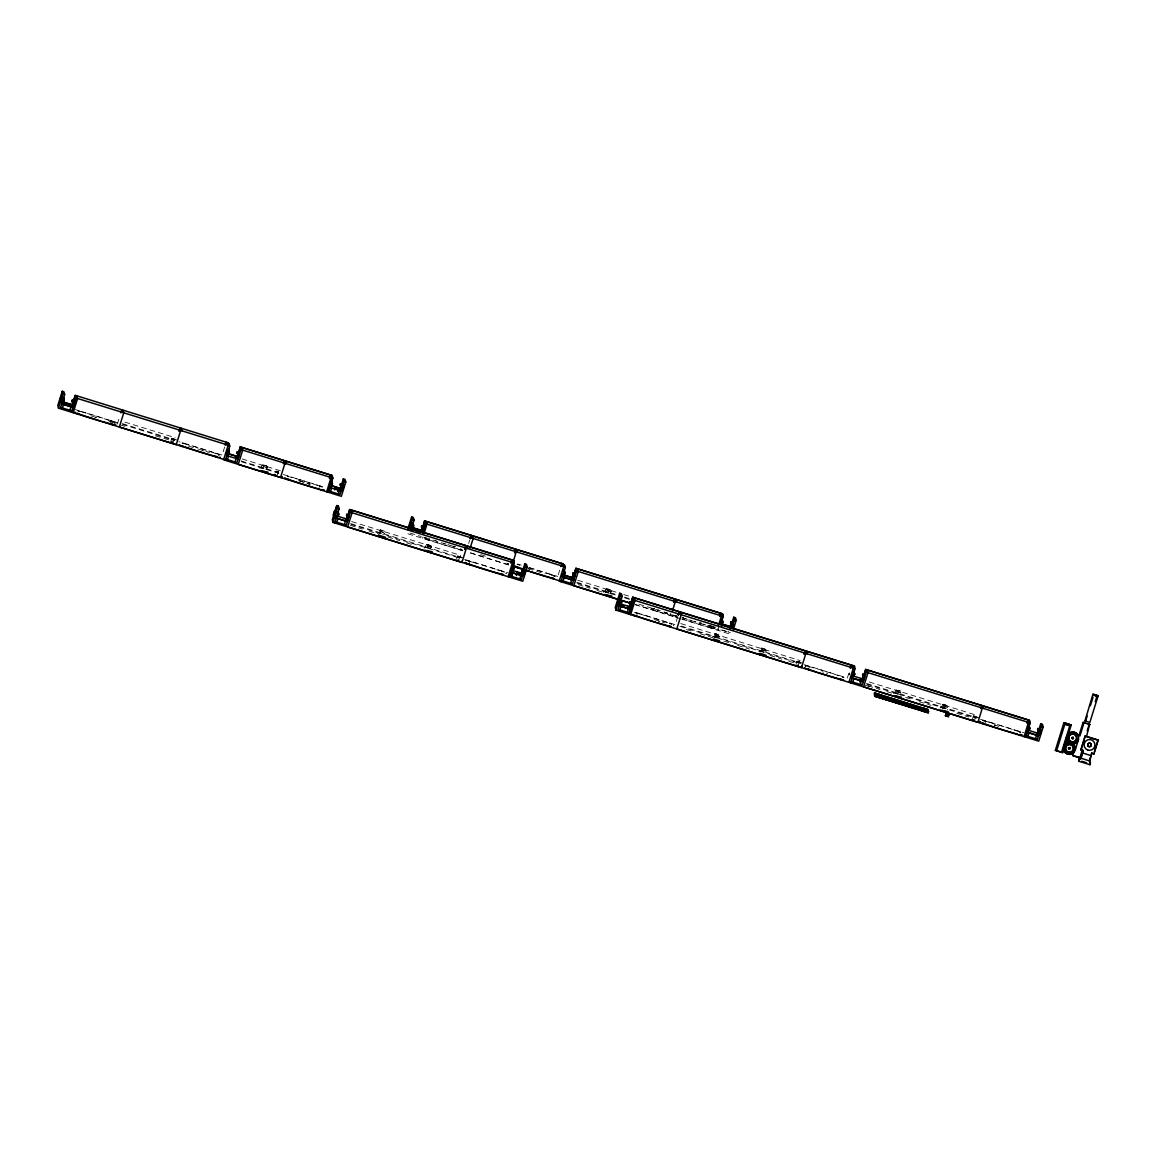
<?xml version="1.0" encoding="UTF-8"?>
<svg xmlns="http://www.w3.org/2000/svg" width="1156" height="1156" viewBox="0 0 1156 1156"><rect width="100%" height="100%" fill="white"/><g stroke="black" fill="none" stroke-linecap="round" stroke-linejoin="round"><path stroke-width="0.75" stroke-dasharray="5 3.75" d="M849.328 673.832L849.039 674.873L849.689 672.922M170.741 441.722L171.782 438.269L174.672 439.063M456.447 559.446L457.487 555.993L459.626 556.513M795.935 664.671L796.975 661.203L800.385 662.186M972.369 719.35L973.395 715.896L976.806 716.865M849.588 673.471L849.212 674.772L849.689 673.153M849.66 673.384L849.27 674.728L849.602 673.861M110.528 422.186C110.066 419.715 115.759 421.434 113.967 423.24M117.348 424.021L119.762 416.276M172.952 442.575L174.021 439.121L170.958 438.023L173.935 438.789M218.368 455.594L218.166 454.062M224.654 447.011L222.14 455.088L178.949 441.693M259.984 468.642L260.375 467.342L267.282 469.481M265.894 469.524C270.909 465.377 259.565 462.227 261.718 468.166M263.019 468.614L264.103 465.174M278.943 473.006C275.215 472.862 275.316 469.914 278.928 471.85M277.209 475.362L278.278 471.908L275.301 470.795L278.191 471.576M319.172 487.326L319.605 486.011L321.18 486.43M377.579 533.783L377.983 532.497L384.89 534.636M379.197 533.321L380.266 529.867L382.593 530.488M380.613 533.769C379.11 526.76 389.037 532.483 382.752 534.52M422.561 538.277L422.952 536.991M429.786 538.841C430.191 541.326 424.613 539.52 426.333 537.771M424.165 548.233L424.57 546.933L431.477 549.071M425.784 547.756C424.512 540.083 435.928 547.742 429.151 548.71M427.2 548.204L428.876 544.91L426.867 544.303M462.4 550.458L460.449 549.779L460.854 548.45M458.643 560.299L459.727 556.845L456.663 555.747L460.897 556.961M468.657 543.522L469.668 540.285M469.553 562.625L469.957 561.339L468.209 560.703M553.955 576.96L554.36 575.659L553.392 575.283M558.232 574.835L560.255 568.362M603.764 592.537L604.169 591.236L611.264 594.083M606.322 592.45C601.351 587.45 615.223 587.884 609.689 593.418M606.799 592.508L608.475 589.213M608.273 592.97L608.75 589.372M636.927 614.501C639.181 612.68 632.838 611.972 635.193 612.637M657.778 611.076L658.183 609.79L657.966 611.784L650.886 608.937L658.371 610.498M671.231 614.183L670.827 615.483L635.063 604.4M677.676 617.477L675.552 616.899L676.217 615.729M677.734 616.61L675.22 624.688L633.676 611.813M713.238 627.087C715.636 629.919 708.108 627.708 710.492 626.321M714.972 628.286L715.376 626.986M712.327 637.534L712.732 636.248L715.752 637.173M714.451 637.303L715.015 633.618L719.321 634.976L716.431 634.066L715.362 637.505M717.052 630.034L717.457 628.734M716.821 637.967L717.312 634.369M758.914 651.97L759.319 650.684L762.339 651.623M761.053 651.738L761.602 648.054L765.908 649.412L763.018 648.502L761.948 651.955M763.408 652.403L764.492 648.964L763.047 648.617M798.131 665.509L799.215 662.07L796.152 660.957L799.114 661.723M805.602 666.781L806.007 665.48L808.564 666.203M809.056 667.85L809.446 666.55M847.334 678.023L849.848 669.945M893.501 693.687L893.906 692.401L900.986 695.233M896.059 693.6L895.12 693.21L896.189 689.771L900.495 691.115L898.501 690.378M896.536 693.658L898.198 690.363M897.995 694.12L899.079 690.681L896.218 689.8M940.088 708.122L940.493 706.836L947.588 709.683M942.646 708.05L941.707 707.66L942.776 704.206L947.082 705.565L944.206 704.654L943.123 708.108M944.597 708.556L945.073 704.972M974.566 720.202L975.635 716.749L972.673 715.636L975.548 716.402M985.476 722.529L985.88 721.243L982.672 720.289M1019.982 733.222L1020.387 731.921L1018.537 731.271M554.331 575.674L553.608 575.5M1020.358 731.936L1018.797 731.531M425.928 539.057L429.382 540.127M675.552 616.899L677.228 617.333M469.914 561.339L466.562 560.255L467.4 560.617M637.288 613.215L635.641 612.781M985.837 721.243L985.403 721.156A21.689 1.026 17.3 0 1 989.565 722.399M275.764 471.908L278.668 472.717M899.079 690.681L898.299 690.464M266.978 466.07L262.701 464.755M384.572 531.225L382.376 530.561M431.159 545.661L428.847 545.04M605.383 592.06L607.131 592.508M713.946 637.057L714.683 637.216M760.532 651.507L761.269 651.652M895.12 693.21L896.868 693.658M941.707 707.66L943.455 708.093M460.449 549.75L462.371 550.27M710.087 627.592L713.498 628.647M114.343 421.969L110.933 420.885M609.226 589.502L607.897 589.069M717.775 634.5L716.445 634.08M945.536 705.088L944.206 704.669M610.643 589.965L608.562 589.314M713.801 627.376L712.876 627.13A21.689 1.026 17.3 0 1 707.53 626.754A21.689 1.026 17.3 0 1 682.054 618.879M709.553 625.656L711.157 626.061M182.056 442.849L184.266 443.615L182.504 442.979M664.902 612.622L667.489 613.359M982.643 720.188L984.132 720.607M501.444 571.035L502.614 571.367M287.685 476.214L288.523 476.402L287.627 476.041M653.024 608.316L654.542 608.75M461.128 557.221L457.516 556.036M800.631 662.431L796.975 661.203M800.357 663.298L796.701 662.07L800.544 663.197M977.051 717.125L973.395 715.896M976.791 717.977L973.179 716.792L976.979 717.876M322.264 486.936L321.426 486.69M669.151 622.997L671.838 623.908L668.992 623.084M1018.104 731.141L1017.54 731.112M517.238 564.085L519.853 564.966L517.296 564.258M985.042 721.055L984.19 720.795M174.961 439.367L171.782 438.269M174.686 440.219L171.55 439.164L174.917 440.104M429.151 545.068L428.298 544.866M265.172 467.024L265.374 467.082M654.484 608.807L654.672 608.952M382.968 532.309L380.786 531.572L385.035 532.916L382.78 532.251M945.29 706.518L945.478 706.576M502.874 571.628L504.464 572.032L501.314 571.107A21.689 1.026 17.3 0 1 503.727 572.177M842.363 676.838L843.952 677.243L842.565 676.737M78.175 410.828L79.865 411.261L78.117 410.626M278.668 471.995L276.082 471.099M667.662 613.46L665.423 612.882L667.402 613.59M459.842 557.784L457.256 556.889L460.623 557.828M124.877 422.099L175.12 437.676M242.153 458.932L281.053 470.983M174.021 439.121L177.041 440.06M122.204 423.587L174.108 439.685M72.886 408.834L117.753 422.735M241.142 460.926L278.336 472.457M122.464 424.411L174.383 440.508M283.206 474.48L323.073 486.849M241.416 461.75L278.625 473.281M120.296 424.873L125.325 426.434M155.468 435.769L172.215 440.956M197.589 448.831L209.453 452.502M90.76 415.784L97.407 417.851M109.04 421.449L115.687 423.515M188.515 446.086L195.162 448.138M298.465 480.564L310.328 484.234M299.418 480.925L309.389 484.017M577.769 580.298L616.943 592.436M623.749 594.545L630.555 596.655M517.859 564.085L521.183 565.111M529.491 567.683L557.741 576.439M576.743 582.292L617.607 594.964M624.413 597.074L629.529 598.649M577.032 583.115L616.191 595.253M624.717 597.898L629.818 599.487M608.504 593.23L604.169 591.236M528.104 568.608L545.054 573.867M578.246 584.618L590.167 588.317M596.973 590.427L603.793 592.537M709.726 625.439L714.711 626.986M480.665 554.649L487.297 556.715M410.033 533.046L421.246 536.529M424.613 537.511L454.525 546.774M638.878 604.155L667.821 613.128M722.413 630.121L728.627 632.043M675.913 615.859L672.59 614.833L672.185 616.119L671.506 613.59M682.56 617.925L715.795 628.214M720.795 629.847L730.404 632.823M508.467 564.692L468.642 552.351L508.553 565.009M407.909 533.812L465.752 551.672M635.15 604.718L681.072 618.951M682.156 619.211L731.734 634.644M351.597 521.544L460.782 555.386M680.725 623.561L800.27 660.611M869.225 681.982L976.704 715.289M459.727 556.845L462.747 557.784M799.215 662.07L802.235 663.009M975.635 716.749L978.655 717.688M350.557 523.552L461.461 557.915M681.404 626.09L800.949 663.139M866.48 683.442L977.384 717.818M464.64 559.417L507.845 572.812M804.128 664.642L845.672 677.517M980.563 719.321L1023.768 732.716M350.846 524.376L379.862 533.364M386.682 535.488L458.34 557.698M679.988 626.393L715.853 637.505M717.558 638.025L799.533 663.443M866.769 684.28L897.49 693.802M899.195 694.322L975.967 718.122M898.226 694.38L893.906 692.401M944.813 708.83L940.493 706.836M350.369 525.359L362.305 529.058M369.14 531.168L375.96 533.292M387.896 536.991L399.846 540.69M406.666 542.8L413.487 544.924M654.065 619.471L664.845 622.882M686.332 629.485L693.167 631.595M700.001 633.719L711.952 637.418M723.902 641.132L730.736 643.242M737.571 645.366L749.522 649.065M770.012 655.423L781.976 659.122M788.797 661.232L795.631 663.356M867.997 685.783L879.933 689.482M886.753 691.606L893.588 693.716M905.524 697.415L912.359 699.525M919.179 701.649L931.115 705.348M956.706 713.281L968.656 716.98M994.131 724.884L1000.908 726.98M864.659 685.046L869.789 686.621M217.371 453.788L215.348 453.224L216.721 453.759M552.958 575.139L550.935 574.59L552.308 575.124M654.614 608.995L652.721 608.359M667.576 613.692L664.628 612.666M508.539 563.926L507.022 563.434M807.755 666.116L806.007 665.48M508.365 563.825L507.296 563.478M382.26 530.604L380.31 529.91M608.374 589.257L606.495 588.65M944.698 704.842L942.805 704.25M763.524 648.689L761.602 648.054M716.937 634.254L715.044 633.661M322.726 486.951L319.576 486.026M709.64 625.714L710.954 626.176A21.689 1.026 17.3 0 1 709.018 625.743M728.425 631.306L728.685 632.289M718.483 626.668L718.786 630.641L718.078 627.968M670.205 613.128L670.913 615.801M202.603 450.551A21.689 1.026 17.3 0 1 204.02 450.999M182.157 443.297A21.689 1.026 17.3 0 1 183.775 443.687M184.714 443.918A21.689 1.026 17.3 0 1 212.285 452.343M213.412 452.733A21.689 1.026 17.3 0 1 216.418 453.831M218.022 454.453A21.689 1.026 17.3 0 1 219.77 455.204M95.327 417.287A21.689 1.026 17.3 0 1 96.772 417.735M114.834 423.399A21.689 1.026 17.3 0 1 114.242 423.284M77.755 410.944A21.689 1.026 17.3 0 1 81.325 411.825M82.408 412.1A21.689 1.026 17.3 0 1 86.006 413.097M87.307 413.472A21.689 1.026 17.3 0 1 109.025 420.379M110.095 420.77A21.689 1.026 17.3 0 1 112.869 421.796M114.299 422.374A21.689 1.026 17.3 0 1 116.265 423.342M308.276 483.786A21.689 1.026 17.3 0 1 309.678 484.248M287.179 476.258A21.689 1.026 17.3 0 1 294.65 478.237M295.95 478.613A21.689 1.026 17.3 0 1 321.512 486.936M528.22 568.868A21.689 1.026 17.3 0 1 529.607 569.272M517.064 564.504A21.689 1.026 17.3 0 1 519.362 565.038M528.624 567.567A21.689 1.026 17.3 0 1 547.872 573.694M549.013 574.099A21.689 1.026 17.3 0 1 552.004 575.182M553.608 575.804A21.689 1.026 17.3 0 1 555.357 576.555M462.545 550.068A21.689 1.026 17.3 0 1 458.975 549.201M457.906 548.912A21.689 1.026 17.3 0 1 426.68 538.927M426 538.638A21.689 1.026 17.3 0 1 423.949 537.569M424.975 537.526A21.689 1.026 17.3 0 1 426.073 537.728M454.438 546.066A21.689 1.026 17.3 0 1 455.681 546.499M454.713 546.629A21.689 1.026 17.3 0 1 453.412 546.253M449.279 545.04A21.689 1.026 17.3 0 1 447.863 544.606M444.973 543.725A21.689 1.026 17.3 0 1 443.528 543.277M436.563 541.022A21.689 1.026 17.3 0 1 435.263 540.575M677.922 617.391A21.689 1.026 17.3 0 1 677.069 617.058M676.303 616.755A21.689 1.026 17.3 0 1 673.673 615.527M675.696 615.57A21.689 1.026 17.3 0 1 676.39 615.715M682.17 617.188A21.689 1.026 17.3 0 1 683.369 617.506M700.059 622.578A21.689 1.026 17.3 0 1 701.432 623.026M708.715 625.526A21.689 1.026 17.3 0 1 710.637 626.249M705.594 624.818A21.689 1.026 17.3 0 1 703.036 624.096M700.319 623.301A21.689 1.026 17.3 0 1 698.918 622.882M696.057 622.015A21.689 1.026 17.3 0 1 694.611 621.567M691.721 620.656A21.689 1.026 17.3 0 1 688.904 619.746M686.187 618.865A21.689 1.026 17.3 0 1 684.901 618.417M683.644 617.998A21.689 1.026 17.3 0 1 682.445 617.579M505.866 573.116A21.689 1.026 17.3 0 1 505.822 573.622M465.377 560.602A21.689 1.026 17.3 0 1 466.085 560.674M467.848 561.021A21.689 1.026 17.3 0 1 472.501 562.177M473.642 562.495A21.689 1.026 17.3 0 1 495.534 569.214M496.791 569.648A21.689 1.026 17.3 0 1 500.187 570.847M822.032 671.708A21.689 1.026 17.3 0 1 823.462 672.142M826.352 673.038A21.689 1.026 17.3 0 1 827.797 673.5M804.865 665.813A21.689 1.026 17.3 0 1 806.657 666.102M808.969 666.622A21.689 1.026 17.3 0 1 840.672 676.419M842.449 677.098A21.689 1.026 17.3 0 1 843.88 677.662M658.501 621.061A21.689 1.026 17.3 0 1 659.874 621.509M673.24 624.991A21.689 1.026 17.3 0 1 673.5 625.512M636.002 613.07A21.689 1.026 17.3 0 1 639.875 614.053M641.016 614.371A21.689 1.026 17.3 0 1 644.773 615.425M646.103 615.816A21.689 1.026 17.3 0 1 667.561 622.708M669.483 623.431A21.689 1.026 17.3 0 1 671.766 624.327M994.261 725.13A21.689 1.026 17.3 0 1 995.634 725.535M982.499 720.665A21.689 1.026 17.3 0 1 984.551 721.098M990.764 722.717A21.689 1.026 17.3 0 1 1012.714 729.552M1013.899 729.956A21.689 1.026 17.3 0 1 1017.107 731.112M1018.884 731.777A21.689 1.026 17.3 0 1 1020.893 732.601M263.178 466.417L267.426 467.761L263.178 466.417M427.373 546.008L431.622 547.352L427.373 546.008M606.972 590.311L611.221 591.655L606.972 590.311M715.535 635.323L719.783 636.667L715.535 635.323M762.122 649.759L766.37 651.103L762.122 649.759M896.709 691.461L900.958 692.82L896.709 691.461M943.296 705.911L947.544 707.255L943.296 705.911M428.789 546.456L430.191 546.904L428.876 546.485M608.388 590.759L609.79 591.222L608.388 590.759M716.937 635.771L718.353 636.219L716.937 635.771M763.524 650.207L764.94 650.669L763.524 650.207M898.111 691.924L899.527 692.372L898.111 691.924"/><path stroke-width="1.5" d="M1068.447 748.004L1068.592 748.813M333.997 513.12L333.275 515.215L334.561 511.068M1083.085 750.446L1081.135 758.235L1089.718 761.038L1089.992 764.723L1078.851 761.269L1078.591 760.301L1080.918 757.426L1083.085 750.446L1080.889 749.753L1085.181 735.967L1098.128 739.985L1093.908 754.059L1091.625 753.091L1093.908 754.059M334.59 514.738L333.752 516.891L335.009 512.773L334.503 514.189M734.132 624.731L733.482 626.942M1041.021 731.618L1041.238 730.404L1040.935 731.286M334.648 516.01C333.752 519.622 336.786 508.929 335.081 515.056M730.91 628.387L732.528 623.373L730.823 621.986L732.572 623.561L731.156 628.329L729.494 627.867L729.696 628.589M1039.764 734.97L1040.212 733.511M1040.472 733.439L1039.865 735.361M71.86 410.9L60.647 407.418L64.664 394.485L63.956 391.812L62.222 391.277L57.8 405.496L58.508 408.169L223.729 459.38M58.508 408.169L62.944 393.95L62.222 391.277M63.638 397.389L63.623 399.225L63.363 398.256M62.8 398.69L64.086 399.095L64.086 400.93L62.251 402.245L61.99 401.276M62.366 407.952L63.435 404.499L62.727 401.826L72.221 404.773L72.481 405.742L70.487 404.239M73.204 404.745L73.464 405.727L72.264 400.063L73.825 401.435L72.264 400.063M72.25 401.898L72.525 401.031M72.712 401.768L72.712 403.603L72.712 401.768L74.273 403.141L72.972 402.736M70.126 410.366L70.95 405.944L72.669 406.479L72.929 407.447L61.716 403.964M72.149 404.99L75.169 395.294L227.472 442.589M76.108 399.427L74.389 398.892L75.328 395.872L77.047 396.407L77.611 398.502L73.175 412.721M72.655 404.903L75.631 395.525M71.455 412.186L75.877 397.967L75.328 395.872M71.889 412.316L76.31 398.098L75.761 396.017L74.692 398.545M121.785 409.802L120.845 412.851M178.934 431.304L179.989 427.778M181.319 428.284L176.276 444.67L119.328 427.026L123.764 412.808L123.143 410.481L121.842 410.077L122.449 412.331M225.232 445.205L226.171 442.184M227.602 443.066L228.151 445.161L223.599 459.813L341.352 496.314L345.789 482.095L345.08 479.422L343.346 478.887L339.821 490.202M225.319 460.348L229.741 446.129L229.191 444.034L227.472 443.499L228.021 445.595L229.741 446.129M228.975 450.002L228.715 450.854L228.715 449.019L228.975 450.002L227.689 449.597M228.902 451.591L227.067 452.906L227.327 453.889L229.163 452.56L229.177 450.724L227.876 450.32M229.163 452.56L229.177 450.724M227.443 459.582L228.527 456.143L226.533 454.64L226.793 455.609L238.006 459.077L237.746 458.108L236.026 457.574L235.217 461.995M237.341 451.707L237.341 453.528L237.341 451.707L238.902 453.08L238.093 455.652L237.833 454.684M237.804 453.398L239.35 454.77L237.804 453.398L238.541 457.357L237.081 452.56M236.734 458.238L240.246 446.924L332.162 475.506L240.246 446.924M237.789 455.233L238.064 454.366M240.275 447.025L239.465 450.537L240.405 447.517L242.139 448.051L242.688 450.132L238.266 464.351L280.532 477.457L284.968 463.238L284.405 461.157L285.705 461.547L286.24 463.57M240.405 447.517L240.968 449.597L236.937 462.53L225.723 459.048M283.336 463.686L284.275 460.666M284.766 464.567L285.705 461.547M281.804 477.789L282.209 476.489M329.417 478.179L330.428 474.971M329.619 478.468L330.558 475.463L332.292 475.997L332.841 478.078L328.42 492.297M326.686 491.762L331.7 475.275M327.986 492.167L332.408 477.948L331.859 475.853M332.075 481.951L331.801 482.818L331.815 480.983L332.075 481.951L330.775 481.546M330.977 482.283L332.263 482.673L332.263 484.509L330.428 485.838L330.168 484.87M332.263 484.509L332.263 482.673M330.544 491.546L331.613 488.092L329.633 486.589L329.894 487.557L341.107 491.04L342.219 484.292L340.659 489.335L338.925 488.8M334.821 489.841L335.659 487.167L337.566 488.439L337.379 487.702M337.668 491.517L338.737 488.078L330.977 485.665L331.165 486.387M340.702 484.624L340.428 485.491L340.442 483.656L342.003 485.029L340.442 483.656M338.303 493.944L339.387 490.505L338.665 487.832M341.381 488.338L341.641 489.306L340.904 485.361L342.451 486.734L340.904 485.361M340.89 487.182L341.15 486.329M333.838 513.163L334.532 511.096M336.743 505.634L338.462 506.169L336.714 505.533L332.292 519.752L333 522.425L522.801 581.251L527.237 567.032L526.515 564.359L524.795 563.825L521.775 573.52M343.346 478.887L344.055 481.561L340.037 494.479L328.824 491.011M334.489 513.365C336.598 507.123 332.812 518.611 334.431 513.986M334.72 522.96L339.156 508.741L338.592 506.646L336.873 506.111L335.804 508.64M334.301 514.839L334.648 513.322M342.581 490.592L343.621 487.24M333 522.425L337.422 508.207L336.873 506.111M338.116 513.466L338.13 511.631M338.564 515.171L337.277 512.932L338.578 513.336L338.564 515.171L336.743 516.501M336.858 522.194L337.928 518.755L335.948 517.252L336.194 518.22L347.421 521.688L347.161 520.72L345.427 520.186L344.618 524.607M346.482 515.171L346.757 514.304L348.043 514.709L347.494 518.264L346.757 514.304M347.465 516.978L347.19 517.845L347.205 516.01L348.751 517.382L347.205 516.01M346.135 520.85L349.661 509.536L513.596 560.443L349.661 509.536M349.676 509.637L348.866 513.134L349.806 510.128L351.54 510.663L352.089 512.744L347.667 526.963L461.981 562.394L467.01 545.979M348.505 516.414L347.956 519.969L346.93 516.876M349.806 510.128L350.369 512.209L346.338 525.142L335.124 521.659M407.692 529.564L411.623 516.92L413.357 517.455L414.065 520.128L411.045 529.824M409.383 529.072L412.331 519.593L411.623 516.92M413.039 523.018L413.024 524.853L413.039 523.018L411.738 522.628M413.472 526.558L412.186 524.318L413.487 524.723L413.472 526.558L411.652 527.887L411.392 526.905M421.926 526.674L421.651 527.526L421.665 525.705L423.212 527.078L421.665 525.705M422.374 528.379L422.099 529.231L422.113 527.396L423.674 528.769L422.113 527.396M421.55 530.618L424.57 520.923L563.059 563.94L424.57 520.923M424.599 521.024L423.775 524.535L425.018 521.154M422.764 531.688L425.278 523.596L424.714 521.515L426.448 522.05L426.998 524.13L424.05 533.61M422.764 533.219L425.711 523.74L425.148 521.645M464.64 549.028L465.695 545.502M464.914 549.1L465.854 546.094L467.14 546.485L467.689 548.508M461.894 562.076L462.299 560.79M470.16 538.667L471.171 535.445M470.304 538.725L471.243 535.705L472.544 536.109L473.165 538.436L470.203 547.915M510.865 563.116L511.848 559.807M514.536 552.655L515.59 549.143M514.796 552.741L515.735 549.721L517.035 550.126L517.57 552.135M508.134 576.7L512.57 562.481L512.007 560.4L513.726 560.935L514.29 563.015L509.854 577.234M512.859 562.871L516.905 549.635M509.435 577.104L513.856 562.885L513.307 560.79M513.264 565.92L513.25 567.755L512.989 566.787M513.452 568.477L513.712 567.625L512.426 567.22L513.972 568.593L511.877 570.775L511.617 569.807L513.452 568.477L513.697 569.446M511.992 576.483L512.802 572.061M516.457 575.515L517.093 572.104L519.015 573.376L517.296 572.841M522.151 569.561L521.876 570.428L521.891 568.593L523.437 569.966L521.891 568.593M519.752 578.881L520.821 575.442L520.113 572.769M522.339 570.298L523.899 571.671L522.339 570.298L523.09 574.257L521.616 569.46M520.373 573.737L522.093 574.272L523.668 569.229L522.555 575.977L511.342 572.495M524.795 563.825L525.503 566.498L521.472 579.416L510.258 575.948M524.015 575.543L525.07 572.177M560.833 566.556L561.773 563.536M563.189 564.431L563.752 566.512L559.186 581.165L630.049 603.129M564.316 570.385L564.301 572.22L564.316 570.385L563.015 569.98M560.906 581.699L565.342 567.48L564.778 565.4L563.059 564.865M564.749 573.911L563.463 571.685L564.764 572.09L564.749 573.911L562.929 575.24L562.669 574.272M563.044 580.948L564.114 577.494L562.134 575.991M572.668 573.925L572.942 573.058L574.229 573.463L573.679 577.017L572.668 573.925L574.142 578.722L573.882 577.74M572.928 574.893L572.942 573.058M570.804 583.346L571.613 578.939L573.347 579.474L573.607 580.442L562.38 576.96M573.39 574.763L574.951 576.136L573.39 574.763L573.376 576.598M572.827 577.986L575.847 568.29L722.529 613.836L575.847 568.29M629.731 602.016L629.717 603.851L629.731 602.016L631.292 603.389L573.853 585.716L578.275 571.498L577.725 569.402L575.991 568.868L574.937 571.396L576.656 571.931M575.991 568.868L576.555 570.963L572.523 583.881L561.31 580.413M611.38 597.349L611.784 596.048L604.285 594.502M629.326 612.839L618.099 609.371L622.13 596.438L621.422 593.765L619.688 593.23L615.267 607.449L615.975 610.122L1038.724 741.155L1043.146 726.936L1042.437 724.263L1040.718 723.728L1037.698 733.424M615.975 610.122L620.411 595.904L619.688 593.23M627.592 612.304L628.416 607.897L630.136 608.432L630.396 609.4L619.183 605.917L620.295 599.184M621.104 599.343L621.09 601.178L621.104 599.343L619.804 598.938M621.552 602.883L620.266 600.643L621.552 601.048L621.552 602.883L619.717 604.198L619.457 603.23M619.833 609.906L620.902 606.452L620.194 603.779L629.688 606.727L629.948 607.695L627.954 606.192M630.179 603.721L631.74 605.094L630.179 603.721L630.179 605.556M629.615 606.943L632.635 597.247L854.385 666.058L632.635 597.247M632.159 600.499L633.069 597.377L631.725 600.354M628.922 614.139L633.344 599.921L632.794 597.825L634.514 598.36L635.077 600.455L630.641 614.674M629.355 614.27L633.777 600.051L633.228 597.97M673.572 602.42L674.656 598.996M672.387 611.062L675.335 601.582L674.786 599.487L676.072 599.892L676.607 601.9M678.24 614.992L679.237 611.755M678.37 615.035L679.309 612.03L680.609 612.42L681.231 614.761L676.795 628.98L801.469 667.619L805.891 653.4L805.342 651.305L806.628 651.709L807.177 653.732M719.798 616.509L720.809 613.301M720.708 624.5L723.223 616.423L722.659 614.327L720.939 613.793L719.87 616.321M713.035 640.207L713.44 638.921L719.48 640.785L719.075 642.086M718.541 625.367L721.489 615.888L720.939 613.793M721.72 617.347L722.659 614.327M720.332 624.182L722.789 616.278L722.24 614.197M722.63 622.853L721.358 620.613L722.645 621.018L722.63 622.853L720.809 624.168M731.083 622.968L730.809 623.821L730.823 621.986M731.257 625.526L731.271 623.691L732.832 625.064L731.271 623.691M730.202 628.532L733.728 617.217L735.447 617.752L736.155 620.425L733.207 629.904M730.549 622.853L731.575 625.945L732.369 623.359M732.572 624.096L732.023 627.65L731.011 624.558M731.921 627.968L734.436 619.891L733.728 617.217M734.465 620.917L735.447 617.752M759.622 654.643L760.027 653.357L766.067 655.221L765.662 656.521M804.128 654.238L805.212 650.828M804.403 654.325L805.342 651.305M801.383 667.301L801.787 666.015M850.354 668.341L851.365 665.105M848.923 682.329L853.345 668.11L852.796 666.015M853.576 669.57L854.515 666.55L851.495 665.61L852.03 667.633M850.643 682.864L855.079 668.645L854.515 666.55M854.226 674.107L854.501 673.24L853.2 672.835L854.761 674.208L852.651 676.39L852.391 675.422L854.226 674.107L854.486 675.075M852.767 682.098L853.851 678.659L851.856 677.141L852.117 678.124L863.33 681.592L863.084 680.624L861.35 680.089L860.541 684.511M859.891 682.083L860.902 678.384L862.882 679.887L862.622 678.919L853.128 675.985L853.388 676.954L851.669 676.419M862.665 674.208L863.416 678.167L863.966 674.613L862.665 674.208L862.665 676.043M863.388 676.881L863.113 677.748L863.127 675.913L864.674 677.286L863.127 675.913M862.058 680.754L865.584 669.44L1029.519 720.347L865.584 669.44M983.597 708.411L983.062 706.388L981.776 705.984L982.325 708.079L977.904 722.298L863.59 686.866L868.012 672.648L867.462 670.567L865.728 670.032L864.659 672.561M865.728 670.032L866.292 672.113L862.26 685.046L851.047 681.563M874.514 692.935L874.673 696.302L928.152 712.876L928.557 711.59L928.008 709.524L874.514 692.935L874.673 696.302M928.008 709.524L928.152 712.876M947.703 712.934L948.108 711.648L940.608 710.102M980.707 708.527L981.617 705.406M979.175 722.63L979.58 721.33M1026.99 723.309L1027.93 720.289L1029.649 720.824L1030.213 722.919L1025.777 737.138M1024.057 736.603L1028.479 722.384L1027.93 720.289M1025.343 737.008L1029.779 722.789L1029.216 720.694M1029.187 725.824L1029.172 727.659L1029.187 725.824L1027.886 725.419M1029.62 729.349L1028.334 727.124L1029.635 727.514L1029.62 729.349L1027.8 730.679L1027.54 729.711M1027.915 736.386L1028.985 732.933L1027.005 731.43L1027.251 732.398L1038.478 735.881L1038.218 734.898L1036.484 734.363L1035.675 738.785M1037.813 728.497L1037.799 730.332L1037.813 728.497L1039.562 730.072L1037.799 735.866L1039.519 729.87M1038.261 730.187L1039.822 731.56L1038.261 730.187L1039.013 734.147L1037.539 729.349M1038.247 732.023L1038.522 731.17M1038.753 733.179L1039.562 730.592M1040.718 723.728L1041.426 726.402L1037.394 739.32L1026.181 735.852M1071.207 724.971L1062.682 752.614L1055.37 750.345L1063.896 722.702L1071.251 725.13L1063.896 722.702M1056.642 750.663L1065.167 723.237L1068.332 724.046L1070.08 724.769L1061.526 752.253M1067.046 736.3L1063.795 746.718L1068.881 742.6L1067.046 736.3L1065.948 739.681M1082.464 749.493L1079.877 757.787L1072.782 755.591L1073.794 752.238M1078.967 735.65L1083.1 722.384L1083.895 722.529M1079.921 735.967L1083.533 724.35M1098.113 695.854L1092.911 694.236L1084.993 720.824M1085.585 721.098L1087.189 715.969M1090.368 705.738L1093.027 697.198M1095.281 701.634L1096.871 696.519L1095.512 696.013M1083.158 750.735L1080.961 750.056L1085.181 735.967M1087.189 730.924L1088.735 725.954M1078.851 761.269L1079.112 758.654M1086.597 736.228L1089.646 724.321M1082.464 752.946L1091.004 755.619L1089.675 760.894L1091.625 753.091M1089.458 760.07L1089.992 764.723M1094.371 752.05L1098.128 739.985M733.525 626.046L733.944 624.775M1071.713 737.629L1073.144 736.979L1073.404 738.54M1068.462 748.062L1070.109 747.556M1073.534 738.279L1072.696 738.8M1068.953 749.102L1070.138 748.915M1079.372 759.637L1081.178 758.394L1080.918 757.426M1090.209 724.61L1083.1 722.384M1072.768 755.562L1078.924 757.469L1076.785 756.689M1072.71 738.843L1071.713 738.092M840.643 679.41L843.389 680.205M1096.856 696.533L1095.353 696.129M1089.01 724.292L1088.143 724.061M466.692 563.55L468.296 563.94M469.871 564.547L468.397 564.142M806.324 668.746L807.798 669.151M985.533 724.393L984.768 724.176M218.224 457.415L217.4 457.169M286.009 478.743L285.185 478.57L286.081 478.931M519.492 568.116L516.559 567.134L519.709 568.087M79.157 414.325L78.305 414.065M634.817 615.556L635.67 615.816M112.522 424.498L111.164 424.122L112.551 424.685M113.013 424.816L114.487 425.206L113.418 424.772M216.923 456.851L215.565 456.476L216.952 457.039M320.747 489.508L323.131 490.346L321.628 489.768M503.539 575.023L501.256 574.2L503.51 574.85M670.913 626.899L668.529 626.09L670.885 626.725M78.203 413.862L76.585 413.415L79.07 414.137M183.139 446.548L180.972 445.768L182.706 446.418M286.963 479.205L288.639 479.639L287.309 479.133M635.771 616.018L637.187 616.321A21.689 1.026 17.3 0 1 635.511 615.541M807.885 669.367L809.561 669.786L806.122 668.732M984.218 723.829L982.6 723.396L984.32 724.046M946.793 716.128L945.117 715.651L948.556 716.72L946.013 715.954L946.865 716.287M62.944 393.95L64.664 394.485M75.877 397.967L228.151 445.161M240.968 449.597L332.841 478.078M344.055 481.561L345.789 482.095M75.978 398.936L74.389 398.892M62.597 397.967L63.898 398.358M237.601 452.675L238.902 453.08M63.06 399.658L64.346 400.063M228.137 451.302L229.437 451.693M331.237 483.251L332.523 483.656M62.785 402.071L70.559 404.484M330.905 485.419L340.399 488.367L340.659 489.335M227.876 453.716L235.636 456.114M61.456 402.996L63.175 403.531M339.127 489.523L340.847 490.057M63.378 404.268L71.137 406.666M261.877 471.027L267.6 473.454L267.99 472.154L260.505 470.608M412.331 519.593L414.065 520.128M425.278 523.596L563.752 566.512M563.608 566.946L565.342 567.48M576.555 570.963L723.223 616.423M734.436 619.891L736.155 620.425M411.998 523.596L413.299 524M563.275 570.948L564.576 571.353M573.203 574.026L574.489 574.431M1085.253 736.256L1098.2 740.274M412.186 527.714L419.946 530.113M563.405 574.821L572.885 577.769L573.145 578.737L571.165 577.234M571.223 577.48L563.463 575.067L563.666 575.804M721.344 623.994L729.118 626.408M410.655 527.902L412.389 528.437M415.871 530.864L420.538 532.309L420.336 531.572M564.041 577.249L571.815 579.662M337.422 508.207L339.156 508.741M350.369 512.209L514.29 563.015M525.503 566.498L527.237 567.032M620.411 595.904L622.13 596.438M633.344 599.921L855.079 668.645M866.292 672.113L1030.213 722.919M1041.426 726.402L1043.146 726.936M605.672 594.935L611.192 596.64M511.862 566.035L522.035 569.186M525.431 570.24L559.316 580.731M337.09 512.209L338.39 512.614M347.017 515.287L348.303 515.677M512.224 566.483L513.524 566.888M862.925 675.191L864.226 675.581M1028.146 726.387L1029.447 726.792M1038.074 729.465L1039.36 729.87L1038.55 732.456L1038.305 731.473M335.746 516.515L337.465 517.05L337.22 516.082L346.699 519.015L346.959 519.998L344.979 518.48M618.72 604.227L620.454 604.761M1026.803 730.693L1028.537 731.228L1028.276 730.26L1037.756 733.207L1038.016 734.176L1036.036 732.673M520.561 574.474L522.295 575.009M618.922 604.949L620.642 605.484M337.855 518.509L345.63 520.923M513.004 572.784L520.764 575.197M620.844 606.221L628.604 608.62M853.778 678.413L861.552 680.812M1028.912 732.687L1036.686 735.1M426.073 550.617L431.78 553.045L432.185 551.744L424.685 550.198M898.169 696.938L894.022 695.652L901.521 697.212L901.116 698.499L900.929 697.79M941.995 710.521L947.515 712.24M921.231 707.819L881.493 695.377L881.522 698.267L921.086 710.131M881.58 695.666L921.303 708.108M881.652 695.955L921.375 708.397M881.725 696.244L921.462 708.7M881.811 696.533L921.534 708.989M881.884 696.837L921.607 709.278L921.188 707.674M875.063 695.002L928.557 711.59M882.866 697.617L894.484 701.345M897.75 702.227L909.367 705.955M915.971 708.007L920.942 709.553M881.334 697.545L912.749 707.284M916.014 708.151L921.014 709.842M881.45 697.978L921.13 710.275M881.479 698.123L921.173 710.42M1081.785 761.284L1086.553 762.758M552.958 578.347C548.19 576.873 555.675 579.561 553.796 578.621M1018.566 734.652L1020.488 735.173L1018.985 734.609M797.351 665.264L798.131 665.509M457.863 560.053L458.643 560.299M1076.525 756.559L1079.877 757.787M321.209 489.826L320.385 489.552M171.435 442.083L172.952 442.575L171.709 442.127M973.049 719.711L973.785 719.942L972.904 719.596M925.118 710.087L926.129 710.449M634.543 615.613L637.187 616.321M275.692 474.87L274.564 474.466M1084.964 723.078L1084.198 722.775M466.88 563.622L470.001 564.533M843.707 680.32L840.643 679.439M1092.984 694.308L1098.113 695.869L1089.848 722.413L1084.718 720.853M1070.095 747.513L1070.427 748.25M862.853 676.78L863.879 679.873L863.619 678.904M629.456 602.883L630.93 607.68L630.67 606.698M421.391 526.558L422.402 529.65L422.157 528.682M421.839 528.263L422.865 531.355L422.605 530.387M340.182 484.509L341.193 487.615L340.63 486.214M71.99 400.93L73.016 404.022M1090.238 762.107L1090.498 763.076M1062.682 752.614L1055.37 750.345M1029.635 727.514L1029.895 728.497M863.156 677.199L863.416 678.167M854.038 671.535L854.038 673.37L853.778 672.402M854.501 673.24L854.761 674.208M731.315 624.977L731.575 625.945M731.025 627.665L730.765 626.697L721.286 623.763L721.546 624.731M729.046 626.162L729.306 627.13M722.197 619.313L722.182 621.148L721.922 620.18M722.645 621.018L722.905 621.986M721.734 625.454L721.936 626.191M679.309 612.03L679.916 614.284M630.222 605.007L630.482 605.975M621.552 601.048L621.812 602.016M562.929 564.374L564.648 564.908L561.903 564.027L562.437 566.05M564.764 572.09L565.024 573.058M525.402 569.764L525.59 570.5M522.382 571.584L522.642 572.552M515.735 549.721L516.298 551.817M522.093 574.272L521.847 573.304L512.354 570.356L512.614 571.339M513.712 567.625L513.972 568.593M471.243 535.705L471.85 537.974M465.854 546.094L466.403 548.175M419.888 529.867L421.868 531.384L421.608 530.402L412.128 527.468L412.837 530.142L411.103 529.607L412.23 522.859M415.929 530.546L414.007 529.275L414.209 530.012M413.487 524.723L413.747 525.691M343.953 484.826L344.141 485.563M347.234 517.296L347.494 518.264M330.558 475.463L331.122 477.544M338.578 513.336L338.838 514.304M235.578 455.869L237.558 457.386L237.298 456.403L227.804 453.47L228.064 454.438M227.342 443.023L229.061 443.557L226.301 442.676L226.836 444.684M181.983 430.783L181.449 428.76L180.148 428.37L180.712 430.451M1074.271 751.675A5.968 5.953 -14.9 0 1 1069.473 754.189M1068.549 754.131A5.968 5.953 -14.9 0 1 1064.127 750.995M1070.297 742.34A5.968 5.953 -14.9 0 1 1072.074 742.903M1068.708 737.658A3.974 3.974 0 0 1 1074.661 734.407A3.974 3.974 0 0 1 1074.863 741.184A3.974 3.974 0 0 1 1068.722 738.279M1067.812 734.363A5.968 5.953 -14.9 0 1 1078.317 735.91M220.232 457.198A21.689 1.026 17.3 0 1 219.727 457.198M216.779 456.62A21.689 1.026 17.3 0 1 213.976 455.912M212.906 455.637A21.689 1.026 17.3 0 1 210.551 454.987M209.308 454.64A21.689 1.026 17.3 0 1 185.206 446.967M183.284 446.259A21.689 1.026 17.3 0 1 181.68 445.638M179.931 444.887A21.689 1.026 17.3 0 1 179.238 444.54M115.846 424.844A21.689 1.026 17.3 0 1 115.325 424.83M112.378 424.266A21.689 1.026 17.3 0 1 102.263 421.521M100.89 421.116A21.689 1.026 17.3 0 1 79.822 414.253M78.897 413.906A21.689 1.026 17.3 0 1 77.279 413.284M75.53 412.533A21.689 1.026 17.3 0 1 74.851 412.172M324.287 490A21.689 1.026 17.3 0 1 321.801 489.58M319.244 488.959A21.689 1.026 17.3 0 1 317.163 488.41M316.022 488.107A21.689 1.026 17.3 0 1 313.565 487.427M312.264 487.052A21.689 1.026 17.3 0 1 287.541 479.046M285.937 478.425A21.689 1.026 17.3 0 1 284.679 477.905M553.132 578.145A21.689 1.026 17.3 0 1 550.574 577.538M549.562 577.278A21.689 1.026 17.3 0 1 546.152 576.353M544.895 575.991A21.689 1.026 17.3 0 1 530.864 571.729M529.462 571.281A21.689 1.026 17.3 0 1 526.746 570.385M521.876 568.709A21.689 1.026 17.3 0 1 520.792 568.333M519.795 567.957A21.689 1.026 17.3 0 1 517.267 566.989M516.01 566.469A21.689 1.026 17.3 0 1 514.825 565.891M503.25 574.518A21.689 1.026 17.3 0 1 500.692 573.896M499.681 573.636A21.689 1.026 17.3 0 1 474.307 565.891M473.122 565.472A21.689 1.026 17.3 0 1 470.911 564.692M469.914 564.33A21.689 1.026 17.3 0 1 468.137 563.666M466.706 563.088A21.689 1.026 17.3 0 1 465.232 562.423M843.418 679.873A21.689 1.026 17.3 0 1 817.682 672.416M816.353 671.968A21.689 1.026 17.3 0 1 810.399 669.916M809.402 669.555A21.689 1.026 17.3 0 1 807.625 668.876M805.125 667.836A21.689 1.026 17.3 0 1 804.721 667.633M671.304 626.538A21.689 1.026 17.3 0 1 668.992 626.003M668.052 625.772A21.689 1.026 17.3 0 1 664.83 624.919M663.631 624.587A21.689 1.026 17.3 0 1 656.955 622.65M655.524 622.217A21.689 1.026 17.3 0 1 641.681 617.766M640.482 617.347A21.689 1.026 17.3 0 1 638.285 616.567M634.08 614.963A21.689 1.026 17.3 0 1 632.997 614.486M1021.875 734.609A21.689 1.026 17.3 0 1 1020.445 734.681M1017.54 734.031A21.689 1.026 17.3 0 1 1015.604 733.54M1014.52 733.251A21.689 1.026 17.3 0 1 985.822 724.234M984.059 723.569A21.689 1.026 17.3 0 1 982.629 722.991M980.866 722.153A21.689 1.026 17.3 0 1 980.577 721.922M875.237 693.311L880.366 694.944L875.237 693.311M61.109 396.696L59.736 402.461L61.109 396.696M378.691 535.17L378.287 536.456L378.099 535.763L385.194 538.595L385.598 537.309L378.691 535.17M410.496 522.324L409.123 528.104L410.496 522.324M618.576 598.649L617.188 604.415L618.576 598.649M1078.375 739.898L1075.167 750.215L1073.346 743.973L1078.375 739.898M875.699 695.002L880.829 696.606L875.699 695.002M875.294 696.302L880.424 697.906L875.294 696.302M921.852 707.747L926.968 709.351L921.852 707.747M1064.907 724.118L1069.791 725.708L1064.907 724.118M922.329 709.452L927.43 711.07L922.329 709.452M921.924 710.738L927.025 712.356L921.924 710.738M945.695 713.917L949.09 715L945.695 713.917M1094.01 694.554L1097.174 695.565L1094.01 694.554M946.605 714.206L948.238 714.726L946.735 714.235M66.34 404.181L64.62 403.646L66.542 404.903L66.34 404.181M623.807 606.134L622.087 605.6L624.009 606.857L623.807 606.134M1070.658 743.655A5.968 5.953 -14.9 0 0 1078.62 737.08A5.968 5.953 -14.9 0 0 1068.939 733.482A5.968 5.953 -14.9 0 0 1070.658 743.655M1067.407 754.088A5.968 5.953 -14.9 0 0 1075.369 747.498A5.968 5.953 -14.9 0 0 1065.688 743.915A5.968 5.953 -14.9 0 0 1067.407 754.088M1067.277 751.617A3.974 3.974 0 0 0 1073.404 748.481A3.974 3.974 0 0 0 1067.609 744.753A3.974 3.974 0 0 0 1067.277 751.617M1067.335 751.833A3.974 3.974 0 0 0 1073.462 748.698A3.974 3.974 0 0 0 1067.667 744.97A3.974 3.974 0 0 0 1067.335 751.833M1070.586 741.415A3.974 3.974 0 0 0 1076.713 738.265A3.974 3.974 0 0 0 1070.918 734.537A3.974 3.974 0 0 0 1070.586 741.415M1088.432 746.357A1.806 1.806 0 0 0 1091.307 745.143A1.806 1.806 0 0 0 1088.793 743.207A1.806 1.806 0 0 0 1088.417 746.314A1.806 1.806 0 0 0 1091.293 745.085A1.806 1.806 0 0 0 1088.808 743.265A1.806 1.806 0 0 0 1088.432 746.357M1087.637 749.998A5.419 5.419 -14.9 0 0 1094.862 744.002A5.419 5.419 -14.9 0 0 1086.048 740.765A5.419 5.419 -14.9 0 0 1087.637 749.998"/></g></svg>
